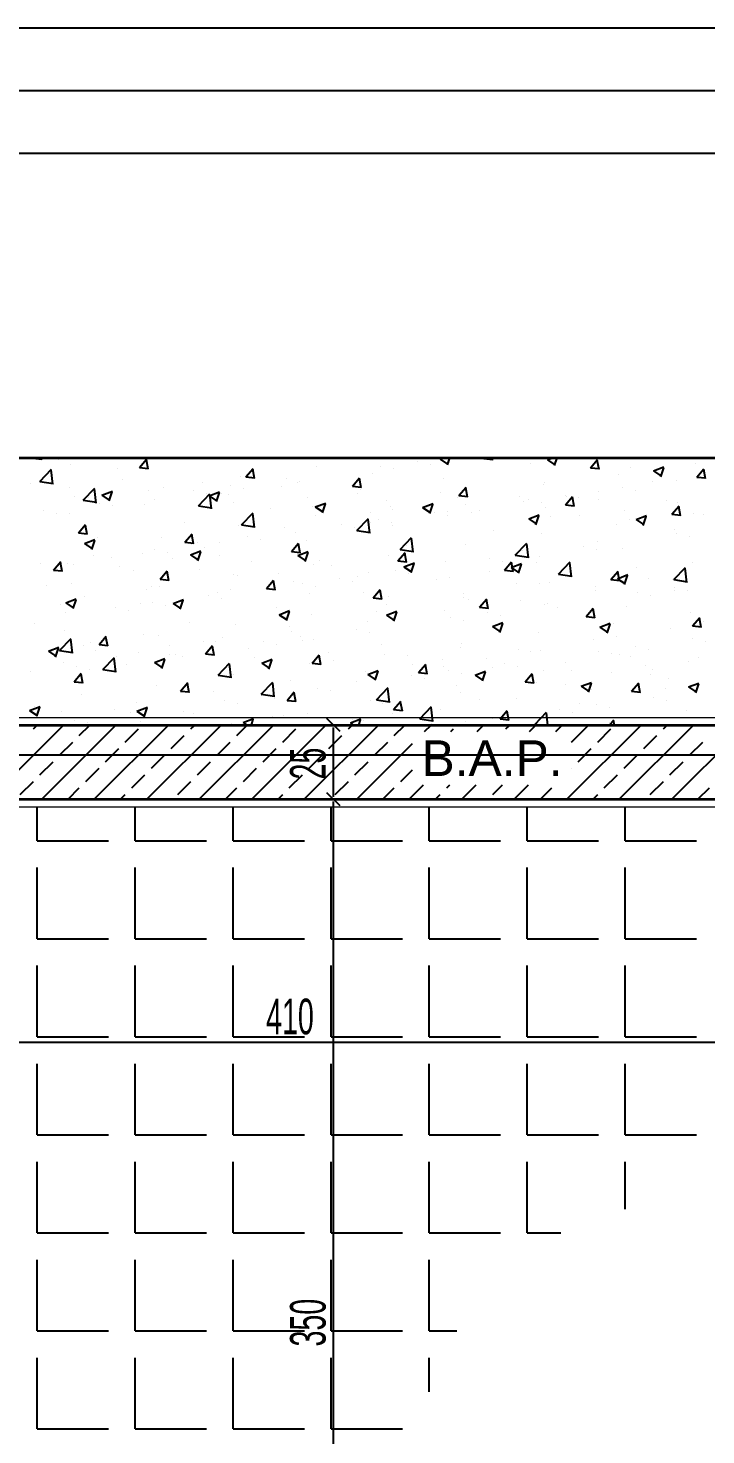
# Model space of a CAD drawing. Header units: inches. Extents: x -7543 to -822, y 102837 to 190349.
# Drawn here: x -836.29086 to -836.26804, y 102837.26777 to 102837.31514 of the extents above; entities that cross this region are included whole.
import ezdxf

# ---------------------------------------------------------------- set-up
doc = ezdxf.new("R2010")
doc.units = ezdxf.units.IN
doc.header["$MEASUREMENT"] = 0
doc.linetypes.add('DASHDOTX2', pattern=[2, 1, -0.5, 0, -0.5])
doc.layers.get('Defpoints').update_dxf_attribs({"lineweight": 25})
for name, color, linetype, lineweight in [('AKS', 1, 'Continuous', 25), ('ICOL', 55, 'Continuous', 25), ('SIVA', 150, 'Continuous', 15), ('TARAMA', 8, 'Continuous', 25), ('YAZI', 7, 'Continuous', 25)]:
    doc.layers.add(name, color=color, linetype=linetype, lineweight=lineweight)
doc.layers.add('DUVAR', color=7, linetype='Continuous', lineweight=35, true_color=0xfc4642)
doc.styles.add('OLCU', font='tromand.shx', dxfattribs={"width": 0.6, "height": 12})
doc.styles.add('TURKCE', font='arial.ttf')

msp = doc.modelspace()

# ---------------------------------------------------------------- linework, layer by layer
at = {"layer": 'AKS', "linetype": 'DASHDOTX2', "ltscale": 10}
msp.add_line((-836.36717, 102837.290675), (-836.119115, 102837.290675), dxfattribs=at)
at = {"layer": 'Defpoints'}
for p, q in [((-836.335994, 102837.291675), (-836.160994, 102837.291675)), ((-836.302494, 102837.289175), (-836.261494, 102837.289175))]:
    msp.add_line(p, q, dxfattribs=at)
at = {"layer": 'DUVAR'}
for p, q in [((-836.344994, 102837.300675), (-836.151994, 102837.300675)), ((-836.333494, 102837.291675), (-836.261494, 102837.291675)), ((-836.302494, 102837.289175), (-836.261494, 102837.289175))]:
    msp.add_line(p, q, dxfattribs=at)
at = {"layer": 'ICOL'}
for p, q in [((-836.162072, 102837.315141), (-836.334916, 102837.315141)), ((-836.262572, 102837.313029), (-836.334916, 102837.313029)), ((-836.152072, 102837.310917), (-836.344916, 102837.310917)), ((-836.280349, 102837.291675), (-836.282533, 102837.291675)), ((-836.280362, 102837.291454), (-836.280804, 102837.291895)), ((-836.280583, 102837.289253), (-836.280583, 102837.291597)), ((-836.280349, 102837.289175), (-836.282533, 102837.289175)), ((-836.280349, 102837.289175), (-836.282533, 102837.289175)), ((-836.280362, 102837.288954), (-836.280804, 102837.289395)), ((-836.280362, 102837.288954), (-836.280804, 102837.289395)), ((-836.280583, 102837.254253), (-836.280583, 102837.289097)), ((-836.302416, 102837.280998), (-836.261572, 102837.280998))]:
    msp.add_line(p, q, dxfattribs=at)
at = {"layer": 'SIVA'}
for p, q in [((-836.336244, 102837.291925), (-836.160744, 102837.291925)), ((-836.302244, 102837.288925), (-836.261494, 102837.288925))]:
    msp.add_line(p, q, dxfattribs=at)
at = {"layer": 'TARAMA'}
for p, q in [((-836.290704, 102837.300656), (-836.290688, 102837.300675)), ((-836.290704, 102837.300656), (-836.290405, 102837.30063)), ((-836.290411, 102837.3006), (-836.290425, 102837.300675)), ((-836.289848, 102837.30061), (-836.289848, 102837.30061)), ((-836.287118, 102837.300342), (-836.286877, 102837.300629)), ((-836.286824, 102837.300286), (-836.286882, 102837.3006)), ((-836.277745, 102837.30056), (-836.277745, 102837.30056)), ((-836.276993, 102837.30063), (-836.276875, 102837.300675)), ((-836.276993, 102837.30063), (-836.276744, 102837.300462)), ((-836.276749, 102837.300432), (-836.276668, 102837.300675)), ((-836.276675, 102837.300525), (-836.276675, 102837.300525)), ((-836.27552, 102837.300648), (-836.275498, 102837.300675)), ((-836.27552, 102837.300648), (-836.275222, 102837.300621)), ((-836.275227, 102837.300592), (-836.275242, 102837.300675)), ((-836.27338, 102837.300608), (-836.273206, 102837.300675)), ((-836.27338, 102837.300608), (-836.273131, 102837.30044)), ((-836.273137, 102837.30041), (-836.273048, 102837.300675)), ((-836.271934, 102837.300334), (-836.271693, 102837.300621)), ((-836.271641, 102837.300278), (-836.271699, 102837.300591)), ((-836.290468, 102837.29988), (-836.290079, 102837.300286)), ((-836.290341, 102837.300055), (-836.290341, 102837.300055)), ((-836.290029, 102837.299788), (-836.290085, 102837.300263)), ((-836.289426, 102837.300447), (-836.289426, 102837.300447)), ((-836.287866, 102837.300311), (-836.287866, 102837.300311)), ((-836.287118, 102837.300342), (-836.286819, 102837.300316)), ((-836.283707, 102837.300041), (-836.283707, 102837.300041)), ((-836.283532, 102837.300028), (-836.28329, 102837.300316)), ((-836.283238, 102837.299972), (-836.283296, 102837.300286)), ((-836.28114, 102837.300393), (-836.28114, 102837.300393)), ((-836.279272, 102837.30015), (-836.279272, 102837.30015)), ((-836.278997, 102837.300395), (-836.278997, 102837.300395)), ((-836.278557, 102837.300297), (-836.278557, 102837.300297)), ((-836.277306, 102837.300462), (-836.277306, 102837.300462)), ((-836.273946, 102837.30048), (-836.273946, 102837.30048)), ((-836.271934, 102837.300334), (-836.271635, 102837.300308)), ((-836.270985, 102837.300096), (-836.270985, 102837.300096)), ((-836.270577, 102837.30033), (-836.270577, 102837.30033)), ((-836.269807, 102837.300229), (-836.269457, 102837.300364)), ((-836.269807, 102837.300229), (-836.269558, 102837.300061)), ((-836.269564, 102837.300032), (-836.269462, 102837.300334)), ((-836.268388, 102837.300471), (-836.268388, 102837.300471)), ((-836.268348, 102837.30002), (-836.268107, 102837.300307)), ((-836.268054, 102837.299964), (-836.268112, 102837.300277)), ((-836.290782, 102837.29981), (-836.290782, 102837.29981)), ((-836.290468, 102837.29988), (-836.290024, 102837.299811)), ((-836.289471, 102837.299677), (-836.289471, 102837.299677)), ((-836.289013, 102837.299243), (-836.288624, 102837.299649)), ((-836.288574, 102837.29915), (-836.28863, 102837.299625)), ((-836.287672, 102837.299942), (-836.287672, 102837.299942)), ((-836.286802, 102837.299565), (-836.286802, 102837.299565)), ((-836.286304, 102837.299666), (-836.286304, 102837.299666)), ((-836.2853, 102837.299565), (-836.2853, 102837.299565)), ((-836.285003, 102837.299829), (-836.285003, 102837.299829)), ((-836.284048, 102837.29973), (-836.284048, 102837.29973)), ((-836.283609, 102837.299632), (-836.283609, 102837.299632)), ((-836.283532, 102837.300028), (-836.283233, 102837.300002)), ((-836.282334, 102837.299716), (-836.282334, 102837.299716)), ((-836.282155, 102837.299979), (-836.282155, 102837.299979)), ((-836.281798, 102837.29983), (-836.281798, 102837.29983)), ((-836.281715, 102837.299882), (-836.281715, 102837.299882)), ((-836.279945, 102837.299715), (-836.279704, 102837.300002)), ((-836.279945, 102837.299715), (-836.279646, 102837.299688)), ((-836.279652, 102837.299659), (-836.27971, 102837.299972)), ((-836.279665, 102837.299603), (-836.279665, 102837.299603)), ((-836.276862, 102837.29998), (-836.276862, 102837.29998)), ((-836.276359, 102837.299401), (-836.276118, 102837.299688)), ((-836.276066, 102837.299345), (-836.276123, 102837.299658)), ((-836.273511, 102837.299776), (-836.273511, 102837.299776)), ((-836.273493, 102837.29983), (-836.273493, 102837.29983)), ((-836.270864, 102837.299667), (-836.270864, 102837.299667)), ((-836.270424, 102837.299569), (-836.270424, 102837.299569)), ((-836.269832, 102837.299883), (-836.269832, 102837.299883)), ((-836.269046, 102837.299907), (-836.269046, 102837.299907)), ((-836.268348, 102837.30002), (-836.268049, 102837.299994)), ((-836.289287, 102837.299383), (-836.289287, 102837.299383)), ((-836.289013, 102837.299243), (-836.288568, 102837.299174)), ((-836.288829, 102837.299346), (-836.288829, 102837.299346)), ((-836.288458, 102837.299149), (-836.288458, 102837.299149)), ((-836.288379, 102837.299417), (-836.288029, 102837.299552)), ((-836.288379, 102837.299417), (-836.288131, 102837.29925)), ((-836.288136, 102837.29922), (-836.288035, 102837.299522)), ((-836.286962, 102837.299103), (-836.286962, 102837.299103)), ((-836.286618, 102837.29927), (-836.286618, 102837.29927)), ((-836.285132, 102837.299053), (-836.284743, 102837.299459)), ((-836.284861, 102837.299468), (-836.284861, 102837.299468)), ((-836.284767, 102837.299396), (-836.284417, 102837.29953)), ((-836.284767, 102837.299396), (-836.284518, 102837.299228)), ((-836.284693, 102837.29896), (-836.284748, 102837.299435)), ((-836.284524, 102837.299198), (-836.284422, 102837.2995)), ((-836.284365, 102837.299477), (-836.284365, 102837.299477)), ((-836.284133, 102837.299452), (-836.284133, 102837.299452)), ((-836.283949, 102837.299157), (-836.283949, 102837.299157)), ((-836.281463, 102837.299339), (-836.281463, 102837.299339)), ((-836.281194, 102837.299017), (-836.280844, 102837.299151)), ((-836.280951, 102837.298819), (-836.280849, 102837.299122)), ((-836.279778, 102837.299479), (-836.279778, 102837.299479)), ((-836.278794, 102837.299226), (-836.278794, 102837.299226)), ((-836.277581, 102837.298995), (-836.277231, 102837.29913)), ((-836.277338, 102837.298798), (-836.277237, 102837.2991)), ((-836.276996, 102837.299491), (-836.276996, 102837.299491)), ((-836.276409, 102837.299329), (-836.276409, 102837.299329)), ((-836.276359, 102837.299401), (-836.27606, 102837.299375)), ((-836.276125, 102837.299114), (-836.276125, 102837.299114)), ((-836.276078, 102837.299424), (-836.276078, 102837.299424)), ((-836.274327, 102837.299378), (-836.274327, 102837.299378)), ((-836.274169, 102837.299212), (-836.274169, 102837.299212)), ((-836.274009, 102837.299253), (-836.274009, 102837.299253)), ((-836.27357, 102837.299155), (-836.27357, 102837.299155)), ((-836.272773, 102837.299087), (-836.272532, 102837.299374)), ((-836.272757, 102837.299418), (-836.272757, 102837.299418)), ((-836.272748, 102837.299382), (-836.272748, 102837.299382)), ((-836.272479, 102837.299031), (-836.272537, 102837.299345)), ((-836.272318, 102837.29932), (-836.272318, 102837.29932)), ((-836.271658, 102837.299265), (-836.271658, 102837.299265)), ((-836.271643, 102837.299532), (-836.271643, 102837.299532)), ((-836.269379, 102837.299233), (-836.269379, 102837.299233)), ((-836.268989, 102837.299152), (-836.268989, 102837.299152)), ((-836.290351, 102837.2989), (-836.290351, 102837.2989)), ((-836.289912, 102837.298803), (-836.289912, 102837.298803)), ((-836.289487, 102837.298783), (-836.289487, 102837.298783)), ((-836.288018, 102837.299052), (-836.288018, 102837.299052)), ((-836.285132, 102837.299053), (-836.284687, 102837.298984)), ((-836.283677, 102837.298415), (-836.283287, 102837.298821)), ((-836.283238, 102837.298323), (-836.283293, 102837.298797)), ((-836.282694, 102837.298979), (-836.282694, 102837.298979)), ((-836.28128, 102837.299045), (-836.28128, 102837.299045)), ((-836.2812, 102837.298729), (-836.2812, 102837.298729)), ((-836.281194, 102837.299017), (-836.280945, 102837.298849)), ((-836.279796, 102837.298225), (-836.279406, 102837.298631)), ((-836.279325, 102837.298829), (-836.279325, 102837.298829)), ((-836.278675, 102837.299049), (-836.278675, 102837.299049)), ((-836.278611, 102837.298932), (-836.278611, 102837.298932)), ((-836.277581, 102837.298995), (-836.277332, 102837.298827)), ((-836.277167, 102837.298837), (-836.277167, 102837.298837)), ((-836.276736, 102837.29886), (-836.276736, 102837.29886)), ((-836.276727, 102837.298739), (-836.276727, 102837.298739)), ((-836.275942, 102837.298819), (-836.275942, 102837.298819)), ((-836.275664, 102837.298882), (-836.275664, 102837.298882)), ((-836.274008, 102837.298617), (-836.273658, 102837.298751)), ((-836.274008, 102837.298617), (-836.273759, 102837.298449)), ((-836.273765, 102837.298419), (-836.273664, 102837.298721)), ((-836.273456, 102837.299001), (-836.273456, 102837.299001)), ((-836.273272, 102837.298706), (-836.273272, 102837.298706)), ((-836.272773, 102837.299087), (-836.272474, 102837.299061)), ((-836.272295, 102837.298732), (-836.272295, 102837.298732)), ((-836.270787, 102837.298888), (-836.270787, 102837.298888)), ((-836.270395, 102837.298595), (-836.270045, 102837.298729)), ((-836.270152, 102837.298397), (-836.270051, 102837.298699)), ((-836.269186, 102837.298773), (-836.268945, 102837.299061)), ((-836.269186, 102837.298773), (-836.268887, 102837.298747)), ((-836.268893, 102837.298717), (-836.268951, 102837.299031)), ((-836.268449, 102837.298806), (-836.268449, 102837.298806)), ((-836.268118, 102837.298775), (-836.268118, 102837.298775)), ((-836.289172, 102837.298142), (-836.288931, 102837.298429)), ((-836.289172, 102837.298142), (-836.288873, 102837.298116)), ((-836.288878, 102837.298086), (-836.288936, 102837.298399)), ((-836.28561, 102837.298478), (-836.28561, 102837.298478)), ((-836.283768, 102837.298377), (-836.283768, 102837.298377)), ((-836.283677, 102837.298415), (-836.283232, 102837.298346)), ((-836.282241, 102837.298328), (-836.282241, 102837.298328)), ((-836.281858, 102837.298165), (-836.281858, 102837.298165)), ((-836.280312, 102837.298423), (-836.280312, 102837.298423)), ((-836.279873, 102837.298325), (-836.279873, 102837.298325)), ((-836.279796, 102837.298225), (-836.279351, 102837.298156)), ((-836.279357, 102837.298133), (-836.279412, 102837.298607)), ((-836.279333, 102837.298485), (-836.279333, 102837.298485)), ((-836.27906, 102837.298588), (-836.27906, 102837.298588)), ((-836.278621, 102837.29849), (-836.278621, 102837.29849)), ((-836.27858, 102837.298381), (-836.27858, 102837.298381)), ((-836.275211, 102837.298232), (-836.275211, 102837.298232)), ((-836.271046, 102837.298431), (-836.271046, 102837.298431)), ((-836.270603, 102837.298593), (-836.270603, 102837.298593)), ((-836.270395, 102837.298595), (-836.270147, 102837.298427)), ((-836.269107, 102837.298243), (-836.269107, 102837.298243)), ((-836.288968, 102837.297783), (-836.288618, 102837.297917)), ((-836.288968, 102837.297783), (-836.288719, 102837.297615)), ((-836.28889, 102837.297682), (-836.28889, 102837.297682)), ((-836.288725, 102837.297586), (-836.288623, 102837.297888)), ((-836.288526, 102837.297978), (-836.288526, 102837.297978)), ((-836.286365, 102837.298002), (-836.286365, 102837.298002)), ((-836.285586, 102837.297828), (-836.285345, 102837.298115)), ((-836.285586, 102837.297828), (-836.285287, 102837.297802)), ((-836.285364, 102837.297758), (-836.285364, 102837.297758)), ((-836.285292, 102837.297772), (-836.28535, 102837.298085)), ((-836.285157, 102837.297828), (-836.285157, 102837.297828)), ((-836.284426, 102837.297813), (-836.284426, 102837.297813)), ((-836.28347, 102837.298007), (-836.28347, 102837.298007)), ((-836.283031, 102837.29791), (-836.283031, 102837.29791)), ((-836.281999, 102837.297514), (-836.281758, 102837.297801)), ((-836.281706, 102837.297458), (-836.281764, 102837.297772)), ((-836.281496, 102837.297881), (-836.281496, 102837.297881)), ((-836.278341, 102837.297588), (-836.277951, 102837.297994)), ((-836.278127, 102837.297731), (-836.278127, 102837.297731)), ((-836.277902, 102837.297495), (-836.277957, 102837.29797)), ((-836.276139, 102837.297759), (-836.276139, 102837.297759)), ((-836.27446, 102837.297398), (-836.27407, 102837.297804)), ((-836.274021, 102837.297305), (-836.274076, 102837.29778)), ((-836.273572, 102837.298111), (-836.273572, 102837.298111)), ((-836.272179, 102837.297695), (-836.272179, 102837.297695)), ((-836.271704, 102837.297868), (-836.271704, 102837.297868)), ((-836.269021, 102837.298111), (-836.269021, 102837.298111)), ((-836.268582, 102837.298013), (-836.268582, 102837.298013)), ((-836.288667, 102837.2974), (-836.288667, 102837.2974)), ((-836.288073, 102837.297327), (-836.288073, 102837.297327)), ((-836.287022, 102837.297438), (-836.287022, 102837.297438)), ((-836.286615, 102837.297593), (-836.286615, 102837.297593)), ((-836.286176, 102837.297496), (-836.286176, 102837.297496)), ((-836.285998, 102837.297287), (-836.285998, 102837.297287)), ((-836.285395, 102837.297404), (-836.285045, 102837.297539)), ((-836.285395, 102837.297404), (-836.285146, 102837.297237)), ((-836.285152, 102837.297207), (-836.28505, 102837.297509)), ((-836.284924, 102837.29766), (-836.284924, 102837.29766)), ((-836.284412, 102837.29738), (-836.284412, 102837.29738)), ((-836.281999, 102837.297514), (-836.2817, 102837.297488)), ((-836.281782, 102837.297383), (-836.281432, 102837.297517)), ((-836.281782, 102837.297383), (-836.281534, 102837.297215)), ((-836.281539, 102837.297185), (-836.281438, 102837.297487)), ((-836.281043, 102837.29723), (-836.281043, 102837.29723)), ((-836.278736, 102837.297384), (-836.278736, 102837.297384)), ((-836.278413, 102837.2972), (-836.278172, 102837.297488)), ((-836.278413, 102837.2972), (-836.278114, 102837.297174)), ((-836.278341, 102837.297588), (-836.277896, 102837.297519)), ((-836.27812, 102837.297144), (-836.278177, 102837.297458)), ((-836.276797, 102837.297196), (-836.276797, 102837.297196)), ((-836.275324, 102837.297281), (-836.275324, 102837.297281)), ((-836.27446, 102837.297398), (-836.274015, 102837.297329)), ((-836.274229, 102837.297548), (-836.274229, 102837.297548)), ((-836.274073, 102837.297446), (-836.274073, 102837.297446)), ((-836.273633, 102837.297348), (-836.273633, 102837.297348)), ((-836.27174, 102837.297597), (-836.27174, 102837.297597)), ((-836.270838, 102837.297633), (-836.270838, 102837.297633)), ((-836.290444, 102837.297122), (-836.290444, 102837.297122)), ((-836.29001, 102837.296895), (-836.289769, 102837.297182)), ((-836.29001, 102837.296895), (-836.289712, 102837.296869)), ((-836.289717, 102837.296839), (-836.289775, 102837.297152)), ((-836.289773, 102837.297177), (-836.289773, 102837.297177)), ((-836.289548, 102837.297118), (-836.289548, 102837.297118)), ((-836.289334, 102837.29708), (-836.289334, 102837.29708)), ((-836.287775, 102837.29701), (-836.287775, 102837.29701)), ((-836.287327, 102837.29688), (-836.287327, 102837.29688)), ((-836.286424, 102837.296581), (-836.286183, 102837.296868)), ((-836.286131, 102837.296525), (-836.286188, 102837.296839)), ((-836.285106, 102837.296897), (-836.285106, 102837.296897)), ((-836.283959, 102837.29673), (-836.283959, 102837.29673)), ((-836.283329, 102837.297175), (-836.283329, 102837.297175)), ((-836.282437, 102837.296784), (-836.282437, 102837.296784)), ((-836.281261, 102837.297064), (-836.281261, 102837.297064)), ((-836.28066, 102837.297062), (-836.28066, 102837.297062)), ((-836.279394, 102837.296821), (-836.279394, 102837.296821)), ((-836.278482, 102837.296865), (-836.278482, 102837.296865)), ((-836.278209, 102837.297004), (-836.277859, 102837.297138)), ((-836.278209, 102837.297004), (-836.27796, 102837.296836)), ((-836.278043, 102837.296767), (-836.278043, 102837.296767)), ((-836.277991, 102837.296949), (-836.277991, 102837.296949)), ((-836.277966, 102837.296806), (-836.277865, 102837.297109)), ((-836.275321, 102837.296836), (-836.275321, 102837.296836)), ((-836.274885, 102837.297183), (-836.274885, 102837.297183)), ((-836.274827, 102837.296887), (-836.274586, 102837.297174)), ((-836.274827, 102837.296887), (-836.274528, 102837.29686)), ((-836.274597, 102837.296982), (-836.274247, 102837.297116)), ((-836.274597, 102837.296982), (-836.274348, 102837.296814)), ((-836.274533, 102837.296831), (-836.274591, 102837.297144)), ((-836.274353, 102837.296785), (-836.274252, 102837.297087)), ((-836.273754, 102837.297132), (-836.273754, 102837.297132)), ((-836.273005, 102837.29676), (-836.272615, 102837.297166)), ((-836.273005, 102837.29676), (-836.27256, 102837.296691)), ((-836.272652, 102837.296724), (-836.272652, 102837.296724)), ((-836.272566, 102837.296667), (-836.272621, 102837.297142)), ((-836.27124, 102837.296573), (-836.270999, 102837.29686)), ((-836.271107, 102837.296767), (-836.271107, 102837.296767)), ((-836.271024, 102837.296603), (-836.270673, 102837.296738)), ((-836.270947, 102837.296517), (-836.271005, 102837.29683)), ((-836.270385, 102837.296982), (-836.270385, 102837.296982)), ((-836.269123, 102837.29657), (-836.268734, 102837.296976)), ((-836.268685, 102837.296477), (-836.26874, 102837.296952)), ((-836.26851, 102837.297142), (-836.26851, 102837.297142)), ((-836.290243, 102837.296379), (-836.290243, 102837.296379)), ((-836.28939, 102837.296451), (-836.28939, 102837.296451)), ((-836.286721, 102837.296338), (-836.286721, 102837.296338)), ((-836.286425, 102837.296337), (-836.286425, 102837.296337)), ((-836.286424, 102837.296581), (-836.286125, 102837.296555)), ((-836.283828, 102837.296712), (-836.283828, 102837.296712)), ((-836.282838, 102837.296267), (-836.282597, 102837.296555)), ((-836.282838, 102837.296267), (-836.282539, 102837.296241)), ((-836.282544, 102837.296211), (-836.282602, 102837.296525)), ((-836.281919, 102837.296501), (-836.281919, 102837.296501)), ((-836.281628, 102837.296451), (-836.281628, 102837.296451)), ((-836.281188, 102837.296353), (-836.281188, 102837.296353)), ((-836.280376, 102837.296616), (-836.280376, 102837.296616)), ((-836.279936, 102837.296518), (-836.279936, 102837.296518)), ((-836.279768, 102837.296671), (-836.279768, 102837.296671)), ((-836.277099, 102837.296559), (-836.277099, 102837.296559)), ((-836.27667, 102837.296632), (-836.27667, 102837.296632)), ((-836.27443, 102837.296446), (-836.27443, 102837.296446)), ((-836.273632, 102837.296447), (-836.273632, 102837.296447)), ((-836.273301, 102837.296482), (-836.273301, 102837.296482)), ((-836.271761, 102837.296333), (-836.271761, 102837.296333)), ((-836.27124, 102837.296573), (-836.270942, 102837.296547)), ((-836.271024, 102837.296603), (-836.270775, 102837.296436)), ((-836.27078, 102837.296406), (-836.270679, 102837.296708)), ((-836.269983, 102837.296611), (-836.269983, 102837.296611)), ((-836.269168, 102837.296578), (-836.269168, 102837.296578)), ((-836.269123, 102837.29657), (-836.268679, 102837.296501)), ((-836.269085, 102837.296303), (-836.269085, 102837.296303)), ((-836.289596, 102837.295792), (-836.289246, 102837.295926)), ((-836.289596, 102837.295792), (-836.289347, 102837.295624)), ((-836.289353, 102837.295594), (-836.289251, 102837.295896)), ((-836.288951, 102837.296017), (-836.288951, 102837.296017)), ((-836.287083, 102837.295774), (-836.287083, 102837.295774)), ((-836.286875, 102837.296229), (-836.286875, 102837.296229)), ((-836.286679, 102837.295786), (-836.286679, 102837.295786)), ((-836.285983, 102837.29577), (-836.285633, 102837.295904)), ((-836.28574, 102837.295572), (-836.285639, 102837.295875)), ((-836.284785, 102837.296035), (-836.284785, 102837.296035)), ((-836.284486, 102837.296149), (-836.284486, 102837.296149)), ((-836.284346, 102837.295938), (-836.284346, 102837.295938)), ((-836.284052, 102837.296225), (-836.284052, 102837.296225)), ((-836.281383, 102837.296112), (-836.281383, 102837.296112)), ((-836.279586, 102837.296131), (-836.279586, 102837.296131)), ((-836.279251, 102837.295954), (-836.27901, 102837.296241)), ((-836.279251, 102837.295954), (-836.278953, 102837.295928)), ((-836.278958, 102837.295898), (-836.279016, 102837.296211)), ((-836.278714, 102837.296), (-836.278714, 102837.296)), ((-836.276217, 102837.295981), (-836.276217, 102837.295981)), ((-836.2762, 102837.296095), (-836.2762, 102837.296095)), ((-836.276045, 102837.295887), (-836.276045, 102837.295887)), ((-836.275665, 102837.29564), (-836.275424, 102837.295927)), ((-836.275372, 102837.295584), (-836.27543, 102837.295897)), ((-836.27429, 102837.295883), (-836.27429, 102837.295883)), ((-836.273376, 102837.295774), (-836.273376, 102837.295774)), ((-836.271765, 102837.296203), (-836.271765, 102837.296203)), ((-836.270337, 102837.296138), (-836.270337, 102837.296138)), ((-836.269897, 102837.296041), (-836.269897, 102837.296041)), ((-836.269092, 102837.29622), (-836.269092, 102837.29622)), ((-836.268646, 102837.296206), (-836.268646, 102837.296206)), ((-836.289791, 102837.295729), (-836.289791, 102837.295729)), ((-836.289609, 102837.295454), (-836.289609, 102837.295454)), ((-836.287931, 102837.295621), (-836.287931, 102837.295621)), ((-836.287491, 102837.295524), (-836.287491, 102837.295524)), ((-836.28624, 102837.295688), (-836.28624, 102837.295688)), ((-836.285983, 102837.29577), (-836.285735, 102837.295602)), ((-836.282502, 102837.29563), (-836.282502, 102837.29563)), ((-836.28241, 102837.295391), (-836.28206, 102837.295526)), ((-836.28241, 102837.295391), (-836.282162, 102837.295223)), ((-836.282167, 102837.295194), (-836.282066, 102837.295496)), ((-836.281322, 102837.2954), (-836.281322, 102837.2954)), ((-836.279133, 102837.295481), (-836.279133, 102837.295481)), ((-836.278798, 102837.295369), (-836.278448, 102837.295504)), ((-836.278798, 102837.295369), (-836.278549, 102837.295202)), ((-836.278796, 102837.29572), (-836.278796, 102837.29572)), ((-836.278555, 102837.295172), (-836.278453, 102837.295474)), ((-836.276857, 102837.295531), (-836.276857, 102837.295531)), ((-836.27664, 102837.295309), (-836.27664, 102837.295309)), ((-836.275665, 102837.29564), (-836.275366, 102837.295614)), ((-836.275388, 102837.295473), (-836.275388, 102837.295473)), ((-836.274949, 102837.295376), (-836.274949, 102837.295376)), ((-836.273494, 102837.295723), (-836.273494, 102837.295723)), ((-836.273055, 102837.295625), (-836.273055, 102837.295625)), ((-836.272079, 102837.295326), (-836.271838, 102837.295613)), ((-836.272079, 102837.295326), (-836.27178, 102837.2953)), ((-836.271785, 102837.29527), (-836.271843, 102837.295584)), ((-836.270706, 102837.295661), (-836.270706, 102837.295661)), ((-836.268571, 102837.295477), (-836.268571, 102837.295477)), ((-836.268493, 102837.295012), (-836.268252, 102837.2953)), ((-836.290649, 102837.295108), (-836.290649, 102837.295108)), ((-836.289641, 102837.294845), (-836.289641, 102837.294845)), ((-836.285418, 102837.29513), (-836.285418, 102837.29513)), ((-836.283889, 102837.295048), (-836.283889, 102837.295048)), ((-836.282049, 102837.29498), (-836.282049, 102837.29498)), ((-836.28198, 102837.294836), (-836.28198, 102837.294836)), ((-836.279798, 102837.294893), (-836.279798, 102837.294893)), ((-836.279454, 102837.295156), (-836.279454, 102837.295156)), ((-836.2762, 102837.295211), (-836.2762, 102837.295211)), ((-836.275225, 102837.294991), (-836.274875, 102837.295125)), ((-836.275225, 102837.294991), (-836.274976, 102837.294823)), ((-836.274981, 102837.294793), (-836.27488, 102837.295095)), ((-836.271612, 102837.294969), (-836.271262, 102837.295103)), ((-836.271612, 102837.294969), (-836.271363, 102837.294801)), ((-836.271369, 102837.294772), (-836.271268, 102837.295074)), ((-836.271168, 102837.295102), (-836.271168, 102837.295102)), ((-836.269229, 102837.294914), (-836.269229, 102837.294914)), ((-836.268493, 102837.295012), (-836.268194, 102837.294986)), ((-836.268199, 102837.294956), (-836.268257, 102837.29527)), ((-836.268129, 102837.29515), (-836.268129, 102837.29515)), ((-836.289805, 102837.294182), (-836.289416, 102837.294588)), ((-836.289367, 102837.29409), (-836.289422, 102837.294564)), ((-836.289012, 102837.294353), (-836.289012, 102837.294353)), ((-836.28877, 102837.294468), (-836.28877, 102837.294468)), ((-836.288478, 102837.294381), (-836.288237, 102837.294668)), ((-836.288478, 102837.294381), (-836.288179, 102837.294355)), ((-836.288334, 102837.294629), (-836.288334, 102837.294629)), ((-836.288185, 102837.294325), (-836.288243, 102837.294638)), ((-836.286972, 102837.294732), (-836.286972, 102837.294732)), ((-836.286486, 102837.294673), (-836.286486, 102837.294673)), ((-836.286101, 102837.294355), (-836.286101, 102837.294355)), ((-836.284965, 102837.29448), (-836.284965, 102837.29448)), ((-836.284892, 102837.294067), (-836.284651, 102837.294354)), ((-836.284547, 102837.294484), (-836.284547, 102837.294484)), ((-836.284303, 102837.29462), (-836.284303, 102837.29462)), ((-836.282943, 102837.294479), (-836.282943, 102837.294479)), ((-836.282503, 102837.294381), (-836.282503, 102837.294381)), ((-836.281691, 102837.294644), (-836.281691, 102837.294644)), ((-836.281633, 102837.294507), (-836.281633, 102837.294507)), ((-836.281252, 102837.294546), (-836.281252, 102837.294546)), ((-836.279358, 102837.294795), (-836.279358, 102837.294795)), ((-836.278964, 102837.294394), (-836.278964, 102837.294394)), ((-836.27626, 102837.29443), (-836.27626, 102837.29443)), ((-836.273693, 102837.294782), (-836.273693, 102837.294782)), ((-836.271826, 102837.294539), (-836.271826, 102837.294539)), ((-836.271045, 102837.294649), (-836.271045, 102837.294649)), ((-836.268507, 102837.294581), (-836.268507, 102837.294581)), ((-836.268067, 102837.294483), (-836.268067, 102837.294483)), ((-836.290184, 102837.294157), (-836.289834, 102837.294292)), ((-836.290184, 102837.294157), (-836.289936, 102837.293989)), ((-836.289941, 102837.29396), (-836.28984, 102837.294262)), ((-836.289805, 102837.294182), (-836.289361, 102837.294113)), ((-836.288586, 102837.294174), (-836.288586, 102837.294174)), ((-836.28835, 102837.293545), (-836.287961, 102837.293951)), ((-836.287911, 102837.293452), (-836.287967, 102837.293927)), ((-836.287881, 102837.293979), (-836.287881, 102837.293979)), ((-836.287144, 102837.294109), (-836.287144, 102837.294109)), ((-836.286611, 102837.293779), (-836.286261, 102837.293913)), ((-836.286368, 102837.293581), (-836.286267, 102837.293883)), ((-836.286101, 102837.294063), (-836.286101, 102837.294063)), ((-836.285917, 102837.294061), (-836.285917, 102837.294061)), ((-836.285661, 102837.293966), (-836.285661, 102837.293966)), ((-836.284892, 102837.294067), (-836.284593, 102837.294041)), ((-836.284598, 102837.294011), (-836.284656, 102837.294324)), ((-836.283432, 102837.294243), (-836.283432, 102837.294243)), ((-836.283248, 102837.293948), (-836.283248, 102837.293948)), ((-836.282999, 102837.293757), (-836.282649, 102837.293891)), ((-836.281306, 102837.293753), (-836.281064, 102837.29404)), ((-836.281012, 102837.293697), (-836.28107, 102837.294011)), ((-836.280763, 102837.29413), (-836.280763, 102837.29413)), ((-836.278857, 102837.294055), (-836.278857, 102837.294055)), ((-836.278094, 102837.294017), (-836.278094, 102837.294017)), ((-836.276295, 102837.294281), (-836.276295, 102837.294281)), ((-836.275425, 102837.293904), (-836.275425, 102837.293904)), ((-836.274351, 102837.294219), (-836.274351, 102837.294219)), ((-836.273961, 102837.294149), (-836.273961, 102837.294149)), ((-836.273626, 102837.294169), (-836.273626, 102837.294169)), ((-836.271652, 102837.294166), (-836.271652, 102837.294166)), ((-836.271213, 102837.294069), (-836.271213, 102837.294069)), ((-836.270957, 102837.294056), (-836.270957, 102837.294056)), ((-836.270592, 102837.293999), (-836.270592, 102837.293999)), ((-836.2704, 102837.294331), (-836.2704, 102837.294331)), ((-836.269961, 102837.294234), (-836.269961, 102837.294234)), ((-836.268288, 102837.293943), (-836.268288, 102837.293943)), ((-836.290797, 102837.293479), (-836.290797, 102837.293479)), ((-836.28967, 102837.293789), (-836.28967, 102837.293789)), ((-836.289317, 102837.293134), (-836.289076, 102837.293421)), ((-836.289246, 102837.293649), (-836.289246, 102837.293649)), ((-836.288807, 102837.293551), (-836.288807, 102837.293551)), ((-836.28835, 102837.293545), (-836.287906, 102837.293476)), ((-836.287994, 102837.293814), (-836.287994, 102837.293814)), ((-836.287555, 102837.293716), (-836.287555, 102837.293716)), ((-836.286611, 102837.293779), (-836.286363, 102837.293611)), ((-836.284469, 102837.293355), (-836.28408, 102837.293761)), ((-836.28403, 102837.293262), (-836.284086, 102837.293737)), ((-836.282999, 102837.293757), (-836.28275, 102837.293589)), ((-836.282756, 102837.293559), (-836.282654, 102837.293861)), ((-836.281383, 102837.293735), (-836.281383, 102837.293735)), ((-836.281306, 102837.293753), (-836.281007, 102837.293727)), ((-836.280579, 102837.293835), (-836.280579, 102837.293835)), ((-836.279515, 102837.293492), (-836.279515, 102837.293492)), ((-836.279426, 102837.293378), (-836.279076, 102837.293513)), ((-836.279183, 102837.293181), (-836.279081, 102837.293483)), ((-836.27791, 102837.293723), (-836.27791, 102837.293723)), ((-836.277719, 102837.293439), (-836.277478, 102837.293727)), ((-836.277719, 102837.293439), (-836.27742, 102837.293413)), ((-836.277426, 102837.293383), (-836.277484, 102837.293697)), ((-836.276918, 102837.293867), (-836.276918, 102837.293867)), ((-836.276877, 102837.293648), (-836.276877, 102837.293648)), ((-836.276703, 102837.293501), (-836.276703, 102837.293501)), ((-836.275813, 102837.293356), (-836.275463, 102837.293491)), ((-836.27557, 102837.293159), (-836.275469, 102837.293461)), ((-836.275241, 102837.29361), (-836.275241, 102837.29361)), ((-836.27481, 102837.293751), (-836.27481, 102837.293751)), ((-836.27437, 102837.293653), (-836.27437, 102837.293653)), ((-836.274133, 102837.293126), (-836.273892, 102837.293413)), ((-836.273508, 102837.293498), (-836.273508, 102837.293498)), ((-836.272755, 102837.293791), (-836.272755, 102837.293791)), ((-836.272572, 102837.293497), (-836.272572, 102837.293497)), ((-836.271228, 102837.293438), (-836.271228, 102837.293438)), ((-836.270086, 102837.293679), (-836.270086, 102837.293679)), ((-836.269847, 102837.293551), (-836.269847, 102837.293551)), ((-836.268631, 102837.293813), (-836.268631, 102837.293813)), ((-836.289317, 102837.293134), (-836.289018, 102837.293108)), ((-836.289023, 102837.293078), (-836.289081, 102837.293391)), ((-836.286547, 102837.293008), (-836.286547, 102837.293008)), ((-836.28573, 102837.29282), (-836.285489, 102837.293107)), ((-836.285437, 102837.292764), (-836.285495, 102837.293078)), ((-836.284469, 102837.293355), (-836.284024, 102837.293286)), ((-836.28395, 102837.293383), (-836.28395, 102837.293383)), ((-836.283014, 102837.292717), (-836.282625, 102837.293123)), ((-836.282575, 102837.292624), (-836.28263, 102837.293099)), ((-836.282041, 102837.293172), (-836.282041, 102837.293172)), ((-836.279793, 102837.293148), (-836.279793, 102837.293148)), ((-836.279426, 102837.293378), (-836.279177, 102837.29321)), ((-836.279133, 102837.292527), (-836.278744, 102837.292933)), ((-836.277955, 102837.293337), (-836.277955, 102837.293337)), ((-836.277516, 102837.293239), (-836.277516, 102837.293239)), ((-836.276424, 102837.292998), (-836.276424, 102837.292998)), ((-836.276264, 102837.293404), (-836.276264, 102837.293404)), ((-836.275813, 102837.293356), (-836.275564, 102837.293189)), ((-836.274133, 102837.293126), (-836.273834, 102837.2931)), ((-836.27384, 102837.29307), (-836.273897, 102837.293383)), ((-836.273754, 102837.293118), (-836.273754, 102837.293118)), ((-836.272763, 102837.293051), (-836.272763, 102837.293051)), ((-836.27224, 102837.292978), (-836.27189, 102837.293112)), ((-836.27224, 102837.292978), (-836.271991, 102837.29281)), ((-836.271997, 102837.29278), (-836.271896, 102837.293082)), ((-836.270547, 102837.292812), (-836.270306, 102837.293099)), ((-836.270253, 102837.292756), (-836.270311, 102837.293069)), ((-836.269903, 102837.293384), (-836.269903, 102837.293384)), ((-836.269289, 102837.293249), (-836.269289, 102837.293249)), ((-836.268628, 102837.292956), (-836.268277, 102837.29309)), ((-836.268628, 102837.292956), (-836.268379, 102837.292788)), ((-836.268384, 102837.292758), (-836.268283, 102837.293061)), ((-836.289072, 102837.292688), (-836.289072, 102837.292688)), ((-836.28573, 102837.29282), (-836.285431, 102837.292794)), ((-836.284608, 102837.29282), (-836.284608, 102837.29282)), ((-836.284258, 102837.292507), (-836.284258, 102837.292507)), ((-836.283014, 102837.292717), (-836.282569, 102837.292648)), ((-836.283007, 102837.292672), (-836.283007, 102837.292672)), ((-836.282708, 102837.292647), (-836.282708, 102837.292647)), ((-836.282567, 102837.292574), (-836.282567, 102837.292574)), ((-836.282144, 102837.292506), (-836.281903, 102837.292794)), ((-836.282144, 102837.292506), (-836.281845, 102837.29248)), ((-836.281851, 102837.292451), (-836.281908, 102837.292764)), ((-836.281113, 102837.292921), (-836.281113, 102837.292921)), ((-836.280673, 102837.292823), (-836.280673, 102837.292823)), ((-836.27934, 102837.292497), (-836.27934, 102837.292497)), ((-836.279133, 102837.292527), (-836.278688, 102837.292458)), ((-836.278694, 102837.292434), (-836.278749, 102837.292909)), ((-836.278558, 102837.292193), (-836.278317, 102837.29248)), ((-836.276321, 102837.292766), (-836.276321, 102837.292766)), ((-836.275679, 102837.29255), (-836.275679, 102837.29255)), ((-836.274412, 102837.292554), (-836.274412, 102837.292554)), ((-836.271886, 102837.292874), (-836.271886, 102837.292874)), ((-836.270547, 102837.292812), (-836.270248, 102837.292786)), ((-836.269822, 102837.292608), (-836.269822, 102837.292608)), ((-836.269394, 102837.292901), (-836.269394, 102837.292901)), ((-836.269383, 102837.292511), (-836.269383, 102837.292511)), ((-836.290813, 102837.292166), (-836.290462, 102837.2923)), ((-836.290813, 102837.292166), (-836.290564, 102837.291998)), ((-836.290635, 102837.292304), (-836.290635, 102837.292304)), ((-836.290569, 102837.291968), (-836.290468, 102837.292271)), ((-836.28973, 102837.292125), (-836.28973, 102837.292125)), ((-836.287966, 102837.292191), (-836.287966, 102837.292191)), ((-836.287416, 102837.292091), (-836.287416, 102837.292091)), ((-836.287205, 102837.292445), (-836.287205, 102837.292445)), ((-836.2872, 102837.292144), (-836.28685, 102837.292278)), ((-836.2872, 102837.292144), (-836.286951, 102837.291976)), ((-836.286977, 102837.291994), (-836.286977, 102837.291994)), ((-836.286957, 102837.291947), (-836.286855, 102837.292249)), ((-836.285624, 102837.292147), (-836.285624, 102837.292147)), ((-836.285297, 102837.292078), (-836.285297, 102837.292078)), ((-836.283819, 102837.292409), (-836.283819, 102837.292409)), ((-836.282256, 102837.291997), (-836.282256, 102837.291997)), ((-836.281444, 102837.292071), (-836.281444, 102837.292071)), ((-836.278918, 102837.292391), (-836.278918, 102837.292391)), ((-836.278594, 102837.29205), (-836.278594, 102837.29205)), ((-836.278558, 102837.292193), (-836.278259, 102837.292167)), ((-836.278264, 102837.292137), (-836.278322, 102837.29245)), ((-836.277678, 102837.291889), (-836.277288, 102837.292295)), ((-836.277239, 102837.291797), (-836.277294, 102837.292272)), ((-836.276979, 102837.292202), (-836.276979, 102837.292202)), ((-836.274971, 102837.291879), (-836.27473, 102837.292166)), ((-836.274678, 102837.291823), (-836.274736, 102837.292136)), ((-836.273797, 102837.291699), (-836.273407, 102837.292105)), ((-836.273366, 102837.291675), (-836.273413, 102837.292082)), ((-836.272967, 102837.292194), (-836.272967, 102837.292194)), ((-836.272528, 102837.292097), (-836.272528, 102837.292097)), ((-836.27231, 102837.292401), (-836.27231, 102837.292401)), ((-836.271716, 102837.292359), (-836.271716, 102837.292359)), ((-836.271276, 102837.292262), (-836.271276, 102837.292262)), ((-836.268692, 102837.292148), (-836.268692, 102837.292148)), ((-836.292174, 102837.289175), (-836.289674, 102837.291675)), ((-836.290687, 102837.291545), (-836.290558, 102837.291675)), ((-836.290561, 102837.291677), (-836.290561, 102837.291677)), ((-836.290406, 102837.289175), (-836.287906, 102837.291675)), ((-836.289744, 102837.291913), (-836.289744, 102837.291913)), ((-836.28931, 102837.291842), (-836.28931, 102837.291842)), ((-836.289141, 102837.291324), (-836.28879, 102837.291675)), ((-836.28887, 102837.291744), (-836.28887, 102837.291744)), ((-836.288638, 102837.289175), (-836.286138, 102837.291675)), ((-836.287594, 102837.291103), (-836.287152, 102837.291545)), ((-836.287075, 102837.2918), (-836.287075, 102837.2918)), ((-836.28687, 102837.289175), (-836.28437, 102837.291675)), ((-836.285384, 102837.291545), (-836.285254, 102837.291675)), ((-836.285103, 102837.289175), (-836.282603, 102837.291675)), ((-836.284406, 102837.291688), (-836.284406, 102837.291688)), ((-836.284011, 102837.291719), (-836.284011, 102837.291719)), ((-836.283837, 102837.291324), (-836.283487, 102837.291675)), ((-836.283627, 102837.291765), (-836.283277, 102837.2919)), ((-836.283627, 102837.291765), (-836.283492, 102837.291675)), ((-836.283348, 102837.291675), (-836.283282, 102837.29187)), ((-836.283335, 102837.289175), (-836.280835, 102837.291675)), ((-836.282628, 102837.291965), (-836.282628, 102837.291965)), ((-836.282291, 102837.291103), (-836.281849, 102837.291545)), ((-836.281567, 102837.289175), (-836.279067, 102837.291675)), ((-836.280081, 102837.291545), (-836.279951, 102837.291675)), ((-836.280014, 102837.291744), (-836.279664, 102837.291878)), ((-836.280014, 102837.291744), (-836.279912, 102837.291675)), ((-836.279959, 102837.291853), (-836.279959, 102837.291853)), ((-836.279728, 102837.291675), (-836.27967, 102837.291848)), ((-836.279576, 102837.291827), (-836.279576, 102837.291827)), ((-836.278534, 102837.291324), (-836.278183, 102837.291675)), ((-836.277678, 102837.291889), (-836.277233, 102837.29182)), ((-836.277515, 102837.291459), (-836.277299, 102837.291675)), ((-836.27729, 102837.29174), (-836.27729, 102837.29174)), ((-836.276631, 102837.291459), (-836.276545, 102837.291545)), ((-836.276125, 102837.291779), (-836.276125, 102837.291779)), ((-836.275747, 102837.291459), (-836.275532, 102837.291675)), ((-836.275686, 102837.291681), (-836.275686, 102837.291681)), ((-836.275226, 102837.2919), (-836.275226, 102837.2919)), ((-836.274971, 102837.291879), (-836.274673, 102837.291853)), ((-836.274778, 102837.291545), (-836.274648, 102837.291675)), ((-836.273979, 102837.291459), (-836.273764, 102837.291675)), ((-836.273797, 102837.291699), (-836.273637, 102837.291675)), ((-836.273095, 102837.291459), (-836.27288, 102837.291675)), ((-836.272728, 102837.289175), (-836.270228, 102837.291675)), ((-836.272568, 102837.291103), (-836.271996, 102837.291675)), ((-836.271684, 102837.291103), (-836.271242, 102837.291545)), ((-836.271293, 102837.291675), (-836.271144, 102837.291852)), ((-836.271289, 102837.291773), (-836.271289, 102837.291773)), ((-836.271122, 102837.291675), (-836.27115, 102837.291823)), ((-836.270961, 102837.289175), (-836.268461, 102837.291675)), ((-836.269474, 102837.291545), (-836.269344, 102837.291675)), ((-836.269193, 102837.289175), (-836.266693, 102837.291675)), ((-836.289804, 102837.290661), (-836.289362, 102837.291103)), ((-836.286047, 102837.290882), (-836.285605, 102837.291324)), ((-836.2845, 102837.290661), (-836.284058, 102837.291103)), ((-836.280744, 102837.290882), (-836.280302, 102837.291324)), ((-836.279799, 102837.289175), (-836.27792, 102837.291055)), ((-836.279197, 102837.290661), (-836.278755, 102837.291103)), ((-836.270137, 102837.290882), (-836.269695, 102837.291324)), ((-836.26859, 102837.290661), (-836.268148, 102837.291103)), ((-836.288257, 102837.29044), (-836.287815, 102837.290882)), ((-836.28671, 102837.290219), (-836.286268, 102837.290661)), ((-836.282953, 102837.29044), (-836.282512, 102837.290882)), ((-836.281407, 102837.290219), (-836.280965, 102837.290661)), ((-836.272347, 102837.29044), (-836.271905, 102837.290882)), ((-836.2708, 102837.290219), (-836.270358, 102837.290661)), ((-836.290466, 102837.289998), (-836.290025, 102837.29044)), ((-836.28892, 102837.289777), (-836.288478, 102837.290219)), ((-836.285163, 102837.289998), (-836.284721, 102837.29044)), ((-836.283616, 102837.289777), (-836.283174, 102837.290219)), ((-836.27986, 102837.289998), (-836.279418, 102837.29044)), ((-836.278313, 102837.289777), (-836.27792, 102837.290171)), ((-836.272568, 102837.290219), (-836.272568, 102837.290219)), ((-836.269253, 102837.289998), (-836.268811, 102837.29044)), ((-836.291129, 102837.289335), (-836.290687, 102837.289777)), ((-836.287373, 102837.289556), (-836.286931, 102837.289998)), ((-836.285826, 102837.289335), (-836.285384, 102837.289777)), ((-836.28207, 102837.289556), (-836.281628, 102837.289998)), ((-836.280523, 102837.289335), (-836.280081, 102837.289777)), ((-836.278032, 102837.289175), (-836.277547, 102837.289659)), ((-836.276766, 102837.289556), (-836.276663, 102837.289659)), ((-836.276264, 102837.289175), (-836.275779, 102837.289659)), ((-836.275219, 102837.289335), (-836.274895, 102837.289659)), ((-836.274496, 102837.289175), (-836.274011, 102837.289659)), ((-836.271463, 102837.289556), (-836.271021, 102837.289998)), ((-836.269916, 102837.289335), (-836.269474, 102837.289777)), ((-836.289522, 102837.289175), (-836.289141, 102837.289556)), ((-836.287754, 102837.289175), (-836.287594, 102837.289335)), ((-836.284219, 102837.289175), (-836.283837, 102837.289556)), ((-836.282451, 102837.289175), (-836.282291, 102837.289335)), ((-836.278916, 102837.289175), (-836.278534, 102837.289556)), ((-836.277148, 102837.289175), (-836.276987, 102837.289335)), ((-836.273612, 102837.289175), (-836.273231, 102837.289556)), ((-836.271844, 102837.289175), (-836.271684, 102837.289335)), ((-836.268309, 102837.289175), (-836.267927, 102837.289556)), ((-836.290561, 102837.287772), (-836.290561, 102837.288925)), ((-836.287261, 102837.287772), (-836.287261, 102837.288925)), ((-836.283961, 102837.287772), (-836.283961, 102837.288925)), ((-836.280661, 102837.287772), (-836.280661, 102837.288925)), ((-836.277361, 102837.287772), (-836.277361, 102837.288925)), ((-836.274061, 102837.287772), (-836.274061, 102837.288925)), ((-836.270761, 102837.287772), (-836.270761, 102837.288925)), ((-836.290561, 102837.287772), (-836.288161, 102837.287772)), ((-836.287261, 102837.287772), (-836.284861, 102837.287772)), ((-836.283961, 102837.287772), (-836.281561, 102837.287772)), ((-836.280661, 102837.287772), (-836.278261, 102837.287772)), ((-836.277361, 102837.287772), (-836.274961, 102837.287772)), ((-836.274061, 102837.287772), (-836.271661, 102837.287772)), ((-836.270761, 102837.287772), (-836.268361, 102837.287772)), ((-836.290561, 102837.284472), (-836.290561, 102837.286872)), ((-836.287261, 102837.284472), (-836.287261, 102837.286872)), ((-836.283961, 102837.284472), (-836.283961, 102837.286872)), ((-836.280661, 102837.284472), (-836.280661, 102837.286872)), ((-836.277361, 102837.284472), (-836.277361, 102837.286872)), ((-836.274061, 102837.284472), (-836.274061, 102837.286872)), ((-836.270761, 102837.284472), (-836.270761, 102837.286872)), ((-836.290561, 102837.284472), (-836.288161, 102837.284472)), ((-836.287261, 102837.284472), (-836.284861, 102837.284472)), ((-836.283961, 102837.284472), (-836.281561, 102837.284472)), ((-836.280661, 102837.284472), (-836.278261, 102837.284472)), ((-836.277361, 102837.284472), (-836.274961, 102837.284472)), ((-836.274061, 102837.284472), (-836.271661, 102837.284472)), ((-836.270761, 102837.284472), (-836.268361, 102837.284472)), ((-836.290561, 102837.281172), (-836.290561, 102837.283572)), ((-836.287261, 102837.281172), (-836.287261, 102837.283572)), ((-836.283961, 102837.281172), (-836.283961, 102837.283572)), ((-836.280661, 102837.281172), (-836.280661, 102837.283572)), ((-836.277361, 102837.281172), (-836.277361, 102837.283572)), ((-836.274061, 102837.281172), (-836.274061, 102837.283572)), ((-836.270761, 102837.281172), (-836.270761, 102837.283572)), ((-836.290561, 102837.281172), (-836.288161, 102837.281172)), ((-836.287261, 102837.281172), (-836.284861, 102837.281172)), ((-836.283961, 102837.281172), (-836.281561, 102837.281172)), ((-836.280661, 102837.281172), (-836.278261, 102837.281172)), ((-836.277361, 102837.281172), (-836.274961, 102837.281172)), ((-836.274061, 102837.281172), (-836.271661, 102837.281172)), ((-836.270761, 102837.281172), (-836.268361, 102837.281172)), ((-836.290561, 102837.277872), (-836.290561, 102837.280272)), ((-836.287261, 102837.277872), (-836.287261, 102837.280272)), ((-836.283961, 102837.277872), (-836.283961, 102837.280272)), ((-836.280661, 102837.277872), (-836.280661, 102837.280272)), ((-836.277361, 102837.277872), (-836.277361, 102837.280272)), ((-836.274061, 102837.277872), (-836.274061, 102837.280272)), ((-836.270761, 102837.277872), (-836.270761, 102837.280272)), ((-836.290561, 102837.277872), (-836.288161, 102837.277872)), ((-836.287261, 102837.277872), (-836.284861, 102837.277872)), ((-836.283961, 102837.277872), (-836.281561, 102837.277872)), ((-836.280661, 102837.277872), (-836.278261, 102837.277872)), ((-836.277361, 102837.277872), (-836.274961, 102837.277872)), ((-836.274061, 102837.277872), (-836.271661, 102837.277872)), ((-836.270761, 102837.277872), (-836.268361, 102837.277872)), ((-836.290561, 102837.274572), (-836.290561, 102837.276972)), ((-836.287261, 102837.274572), (-836.287261, 102837.276972)), ((-836.283961, 102837.274572), (-836.283961, 102837.276972)), ((-836.280661, 102837.274572), (-836.280661, 102837.276972)), ((-836.277361, 102837.274572), (-836.277361, 102837.276972)), ((-836.274061, 102837.274572), (-836.274061, 102837.276972)), ((-836.270761, 102837.275377), (-836.270761, 102837.276972)), ((-836.290561, 102837.274572), (-836.288161, 102837.274572)), ((-836.287261, 102837.274572), (-836.284861, 102837.274572)), ((-836.283961, 102837.274572), (-836.281561, 102837.274572)), ((-836.280661, 102837.274572), (-836.278261, 102837.274572)), ((-836.277361, 102837.274572), (-836.274961, 102837.274572)), ((-836.274061, 102837.274572), (-836.272925, 102837.274572)), ((-836.290561, 102837.271272), (-836.290561, 102837.273672)), ((-836.287261, 102837.271272), (-836.287261, 102837.273672)), ((-836.283961, 102837.271272), (-836.283961, 102837.273672)), ((-836.280661, 102837.271272), (-836.280661, 102837.273672)), ((-836.277361, 102837.271272), (-836.277361, 102837.273672)), ((-836.290561, 102837.271272), (-836.288161, 102837.271272)), ((-836.287261, 102837.271272), (-836.284861, 102837.271272)), ((-836.283961, 102837.271272), (-836.281561, 102837.271272)), ((-836.280661, 102837.271272), (-836.278261, 102837.271272)), ((-836.277361, 102837.271272), (-836.27643, 102837.271272)), ((-836.290561, 102837.267972), (-836.290561, 102837.270372)), ((-836.287261, 102837.267972), (-836.287261, 102837.270372)), ((-836.283961, 102837.267972), (-836.283961, 102837.270372)), ((-836.280661, 102837.267972), (-836.280661, 102837.270372)), ((-836.277361, 102837.269226), (-836.277361, 102837.270372)), ((-836.290561, 102837.267972), (-836.288161, 102837.267972)), ((-836.287261, 102837.267972), (-836.284861, 102837.267972)), ((-836.283961, 102837.267972), (-836.281561, 102837.267972)), ((-836.280661, 102837.267972), (-836.278261, 102837.267972))]:
    msp.add_line(p, q, dxfattribs=at)

# ---------------------------------------------------------------- texts
at = {"layer": 'ICOL', "style": 'OLCU', "width": 0.6}
for s, p in [('25', (-836.280847, 102837.289842)), ('350', (-836.280847, 102837.270749))]:
    msp.add_text(s, height=0.0012, rotation=90, dxfattribs=at).set_placement(p)
msp.add_text('410', height=0.0012, dxfattribs=at).set_placement((-836.282851, 102837.281262))
at = {"layer": 'YAZI', "style": 'TURKCE'}
msp.add_text('B.A.P.', height=0.0012, dxfattribs=at).set_placement((-836.27762, 102837.289959))

doc.saveas('drawing.dxf')
